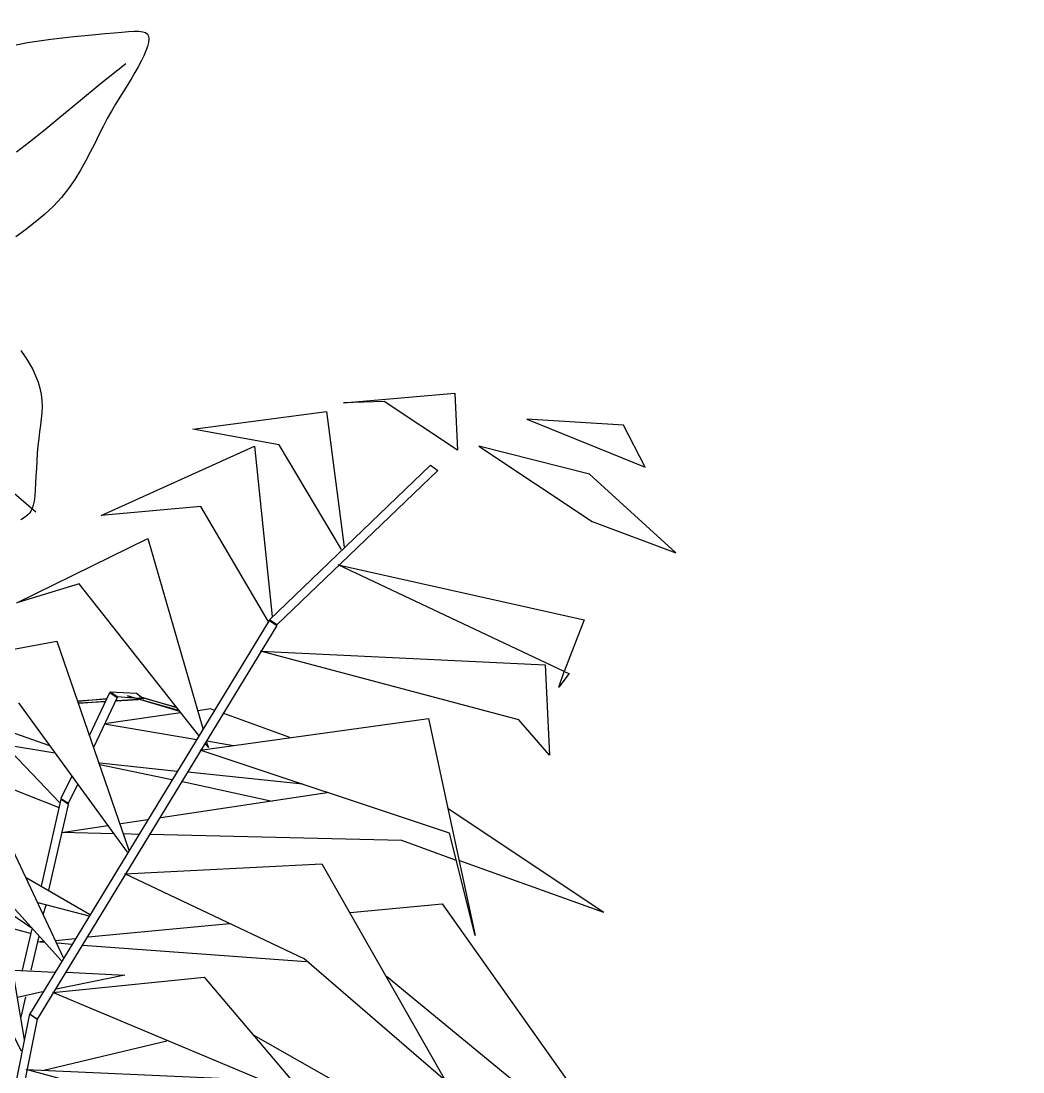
# Model space of a CAD drawing. Header units: metres. Extents: x 10 to 239, y 2 to 253.
# Drawn here: x 91.363 to 93.865, y 17.686 to 20.312 of the extents above; entities that cross this region are included whole.
import ezdxf

# ---------------------------------------------------------------- set-up
doc = ezdxf.new("R2010")
doc.units = ezdxf.units.M
doc.header["$MEASUREMENT"] = 0
doc.layers.add('1', color=7, linetype='Continuous')
doc.layers.add('cot200', color=9, linetype='Continuous')
doc.layers.add('bloques ARBOLES', color=7, linetype='Continuous', true_color=0xb8d897)

# ---------------------------------------------------------------- blocks, each defined once
blk = doc.blocks.new('A$C6F4E7DED')
for p, q in [((528.38, 597.44), (528.15, 595.6)), ((529.13, 598.82), (528.38, 597.44)), ((530.43, 599.77), (529.13, 598.82)), ((532.3, 600.35), (530.43, 599.77)), ((534.77, 600.61), (532.3, 600.35)), ((537.87, 600.61), (534.77, 600.61)), ((541.62, 600.4), (537.87, 600.61)), ((546.04, 600.05), (541.62, 600.4)), ((551.16, 599.59), (546.04, 600.05)), ((556.98, 599.09), (551.16, 599.59)), ((563.42, 598.53), (556.98, 599.09)), ((570.34, 597.89), (563.42, 598.53)), ((577.65, 597.18), (570.34, 597.89)), ((585.22, 596.36), (577.65, 597.18)), ((528.15, 595.6), (528.4, 593.32)), ((528.4, 593.32), (529.08, 590.66)), ((529.08, 590.66), (530.15, 587.67)), ((592.93, 595.42), (585.22, 596.36)), ((600.67, 594.36), (592.93, 595.42)), ((608.33, 593.15), (600.67, 594.36)), ((615.81, 591.77), (608.33, 593.15)), ((530.15, 587.67), (531.56, 584.4)), ((531.56, 584.4), (533.27, 580.9)), ((533.27, 580.9), (535.24, 577.21)), ((535.24, 577.21), (537.4, 573.39)), ((560.36, 565.85), (543.42, 579.41)), ((537.4, 573.39), (539.74, 569.48)), ((539.74, 569.48), (542.21, 565.47)), ((542.21, 565.47), (544.79, 561.32)), ((574.74, 554.05), (560.36, 565.85)), ((544.79, 561.32), (547.45, 557.02)), ((547.45, 557.02), (550.18, 552.53)), ((550.18, 552.53), (552.94, 547.84)), ((587, 543.85), (574.74, 554.05)), ((552.94, 547.84), (555.71, 542.92)), ((555.71, 542.92), (558.47, 537.74)), ((597.61, 535.06), (587, 543.85)), ((558.47, 537.74), (561.2, 532.3)), ((607.02, 527.52), (597.61, 535.06)), ((561.2, 532.3), (563.97, 526.62)), ((563.97, 526.62), (566.87, 520.78)), ((566.87, 520.78), (569.97, 514.82)), ((615.69, 521.06), (607.02, 527.52)), ((569.97, 514.82), (573.34, 508.8)), ((573.34, 508.8), (577.09, 502.77)), ((577.09, 502.77), (581.27, 496.8)), ((581.27, 496.8), (585.98, 490.93)), ((585.98, 490.93), (591.26, 485.22)), ((591.26, 485.22), (597.03, 479.71)), ((597.03, 479.71), (603.17, 474.46)), ((603.17, 474.46), (609.57, 469.51)), ((609.57, 469.51), (616.11, 464.89)), ((612.68, 389.82), (609.79, 385.58)), ((609.79, 385.58), (607.2, 381.37)), ((604.92, 377.19), (602.97, 373.04)), ((607.2, 381.37), (604.92, 377.19)), ((601.38, 368.92), (600.15, 364.83)), ((602.97, 373.04), (601.38, 368.92)), ((602.74, 283.05), (705.91, 370.66)), ((600.15, 364.83), (599.3, 360.79)), ((598.85, 356.77), (598.73, 352.77)), ((599.3, 360.79), (598.85, 356.77)), ((598.73, 352.77), (598.89, 348.73)), ((598.89, 348.73), (599.25, 344.63)), ((599.25, 344.63), (599.75, 340.42)), ((599.75, 340.42), (600.33, 336.08)), ((600.33, 336.08), (600.92, 331.57)), ((600.92, 331.57), (601.45, 326.86)), ((601.45, 326.86), (601.88, 321.92)), ((601.88, 321.92), (602.22, 316.86)), ((602.22, 316.86), (602.5, 311.79)), ((602.5, 311.79), (602.74, 306.83)), ((602.74, 306.83), (602.99, 302.09)), ((602.99, 302.09), (603.27, 297.68)), ((603.27, 297.68), (603.6, 293.73)), ((603.6, 293.73), (604.03, 290.35)), ((604.03, 290.35), (604.58, 287.61)), ((604.58, 287.61), (605.25, 285.44)), ((605.25, 285.44), (606.07, 283.73)), ((606.07, 283.73), (607.04, 282.35)), ((607.04, 282.35), (608.17, 281.19)), ((608.17, 281.19), (609.47, 280.14)), ((609.47, 280.14), (610.95, 279.08)), ((610.95, 279.08), (612.63, 277.89))]:
    blk.add_line(p, q)
blk = doc.blocks.new('A$C16B70096')
for p, q in [((555, 1640.5), (553, 1598.5)), ((553, 1598.5), (607, 1634.5)), ((637, 1633.5), (555, 1640.5)), ((607, 1634.5), (637, 1633.5)), ((649.5, 1627), (636.5, 1527)), ((748, 1614), (649.5, 1627)), ((502, 1621.5), (415, 1586)), ((431, 1617), (502, 1621.5)), ((415, 1586), (431, 1617)), ((684.5, 1602.5), (748, 1614)), ((638.5, 1525.5), (684.5, 1602.5)), ((537.5, 1601.5), (454, 1546)), ((456, 1581), (537.5, 1601.5)), ((702.5, 1601.5), (689.5, 1476)), ((815.5, 1550.5), (702.5, 1601.5)), ((573, 1587.5), (567.5, 1583.5)), ((691.5, 1473.5), (573, 1587.5)), ((392.5, 1523), (456, 1581)), ((567.5, 1583.5), (686, 1470)), ((692.5, 1472.5), (742, 1557)), ((742, 1557), (815.5, 1550.5)), ((454, 1546), (392.5, 1523)), ((781, 1533.5), (740.5, 1393.5)), ((877.5, 1486), (781, 1533.5)), ((641, 1514), (460, 1473.5)), ((474.5, 1435.5), (641, 1514)), ((743.5, 1388.5), (831.5, 1500)), ((831.5, 1500), (877.5, 1486)), ((460, 1473.5), (474.5, 1435.5)), ((686, 1470), (691.5, 1473.5)), ((691.5, 1473), (686, 1469.5)), ((868, 1183), (691.5, 1473)), ((686, 1469.5), (862.5, 1179.5)), ((848, 1458), (795, 1304)), ((1010, 1427.5), (848, 1458)), ((698, 1450.5), (488.5, 1440.5)), ((508, 1400), (698, 1450.5)), ((488.5, 1440.5), (485.5, 1374)), ((474.5, 1435.5), (471, 1434)), ((471, 1434), (478.5, 1424)), ((478.5, 1424), (474.5, 1435.5)), ((757.5, 1406), (796, 1417.5)), ((796, 1417.5), (758.5, 1407)), ((760.5, 1409), (787, 1417)), ((787, 1417), (761, 1409.5)), ((789.5, 1419.5), (784, 1415.5)), ((809, 1420.5), (789.5, 1419.5)), ((791.5, 1416), (803.5, 1417)), ((803.5, 1417), (809, 1420.5)), ((809, 1420), (803.5, 1416.5)), ((824, 1388.5), (809, 1420)), ((846, 1339), (920.5, 1417)), ((784, 1415.5), (790, 1416)), ((804, 1414), (788, 1415)), ((788, 1415), (804, 1414)), ((796, 1302.5), (876, 1412.5)), ((803.5, 1416.5), (821, 1379.5)), ((832.5, 1414), (811.5, 1415.5)), ((811.5, 1415.5), (832, 1413.5)), ((812.5, 1413.5), (831.5, 1412)), ((832, 1412.5), (812.5, 1413.5)), ((676.5, 1387), (725, 1404.5)), ((732.5, 1407), (735, 1408)), ((735, 1408), (744, 1406.5)), ((757, 1405), (813, 1397)), ((485.5, 1374), (508, 1400)), ((574.5, 1401), (540, 1241)), ((742.5, 1377.5), (574.5, 1401)), ((813, 1397), (745, 1385.5)), ((902, 1398), (853.5, 1381)), ((922, 1392), (843, 1224.5)), ((737.5, 1384.5), (718, 1381)), ((738, 1384), (736.5, 1379.5)), ((736.5, 1379.5), (738.5, 1382)), ((849.5, 1375.5), (886.5, 1381.5)), ((559, 1316.5), (742.5, 1377.5)), ((759.5, 1362), (816.5, 1368)), ((816.5, 1367), (763.5, 1356)), ((667, 1352.5), (751.5, 1361.5)), ((837, 1358.5), (845, 1342)), ((906, 1359), (847, 1335.5)), ((755.5, 1354.5), (689.5, 1340)), ((839.5, 1338.5), (832.5, 1352.5)), ((771.5, 1328), (649, 1346.5)), ((845, 1342), (839.5, 1338.5)), ((839.5, 1337.5), (845, 1341.5)), ((844.5, 1222.5), (955, 1344.5)), ((845, 1341.5), (859.5, 1277.5)), ((445.5, 1258), (560, 1334.5)), ((854, 1274.5), (839.5, 1337.5)), ((801, 1323.5), (781, 1326.5)), ((540, 1241), (559, 1316.5)), ((788, 1315.5), (798.5, 1316)), ((806, 1316), (844.5, 1317)), ((844.5, 1317), (810.5, 1322)), ((554.5, 1296.5), (594, 1311)), ((594, 1311), (779.5, 1315.5)), ((445.5, 1258), (551.5, 1296)), ((653, 1294), (562, 1134)), ((798, 1286.5), (653, 1294)), ((666, 1224), (798, 1286.5)), ((824, 1256.5), (870.5, 1283.5)), ((912.5, 1278), (867, 1247)), ((564.5, 1264.5), (416.5, 1055.5)), ((632, 1258), (564.5, 1264.5)), ((862, 1265.5), (824.5, 1255.5)), ((858, 1256.5), (856, 1263.5)), ((888.5, 1262), (872, 1164.5)), ((825, 1240), (721, 1250)), ((867.5, 1242.5), (885.5, 1247.5)), ((849, 1237.5), (834.5, 1239)), ((867, 1215.5), (861, 1240.5)), ((866.5, 1246), (873.5, 1215.5)), ((829, 1234), (664.5, 1222)), ((837, 1234.5), (847.5, 1235.5)), ((857.5, 1236), (862.5, 1236.5)), ((862.5, 1236.5), (858, 1237)), ((562, 1134), (666, 1224)), ((880, 1215.5), (849.5, 1214)), ((416.5, 1055.5), (605.5, 1211)), ((739.5, 1210.5), (650, 1105)), ((851, 1199), (739.5, 1210.5)), ((841, 1214), (798, 1212)), ((798, 1212), (848.5, 1201.5)), ((874, 1156), (904.5, 1215)), ((675.5, 1125.5), (851, 1199)), ((858.5, 1199.5), (877, 1195.5)), ((871, 1196), (874.5, 1181)), ((868, 1183.5), (862.5, 1179.5)), ((862.5, 1179.5), (868, 1183)), ((862.5, 1179.5), (922, 880.5)), ((927.5, 884.5), (868, 1183.5)), ((703.5, 1168), (421.5, 1008)), ((857.5, 1142), (767, 1163.5)), ((870.5, 1142.5), (728.5, 1136)), ((778.5, 1117.5), (870.5, 1142.5))]:
    blk.add_line(p, q)
blk = doc.blocks.new('asddsd')
at = {"layer": 'bloques ARBOLES'}
for name, p, xscale, yscale, zscale in [('A$C6F4E7DED', (75.052, 8.7124, 1.2423), -0.00378276582045174, 0.00378276582045174, 0.00378276582045174), ('A$C16B70096', (75.7011, 4.5145), -0.003392618244440136, 0.003392618244440136, 0.003392618244440136)]:
    blk.add_blockref(name, p, dxfattribs=dict(at, xscale=xscale, yscale=yscale, zscale=zscale))

msp = doc.modelspace()

# ---------------------------------------------------------------- linework, layer by layer
at = {"layer": 'cot200'}
for points, knots in [([(105.215, 18.51813), (103.35097, 19.45624), (101.57786, 20.60052), (99.89572, 21.95107), (97.25145, 24.07411), (94.83198, 26.70688), (92.63749, 29.84983), (90.99309, 32.20494), (89.47502, 34.8465), (88.08409, 37.83646)], [0.35931703, 0.35931703, 0.35931703, 0.35931703, 0.44907386, 0.44907386, 0.44907386, 0.59016871, 0.59016871, 0.59016871, 0.69589545, 0.69589545, 0.69589545, 0.69589545]), ([(83.57738, 33.92451), (85.43068, 28.89476), (87.62816, 23.97558), (89.90867, 19.70346), (92.3573, 15.11639), (94.90166, 11.27529), (97.54056, 8.17099)], [0.53209812, 0.53209812, 0.53209812, 0.53209812, 0.8873596, 0.8873596, 0.8873596, 1.26881168, 1.26881168, 1.26881168, 1.26881168])]:
    msp.add_open_spline(points, degree=3, knots=knots, dxfattribs=at)

# ---------------------------------------------------------------- block references
at = {"layer": '1', "lineweight": 0}
msp.add_blockref('asddsd', (18.62841, 9.30206), dxfattribs=at)

doc.saveas('drawing.dxf')
